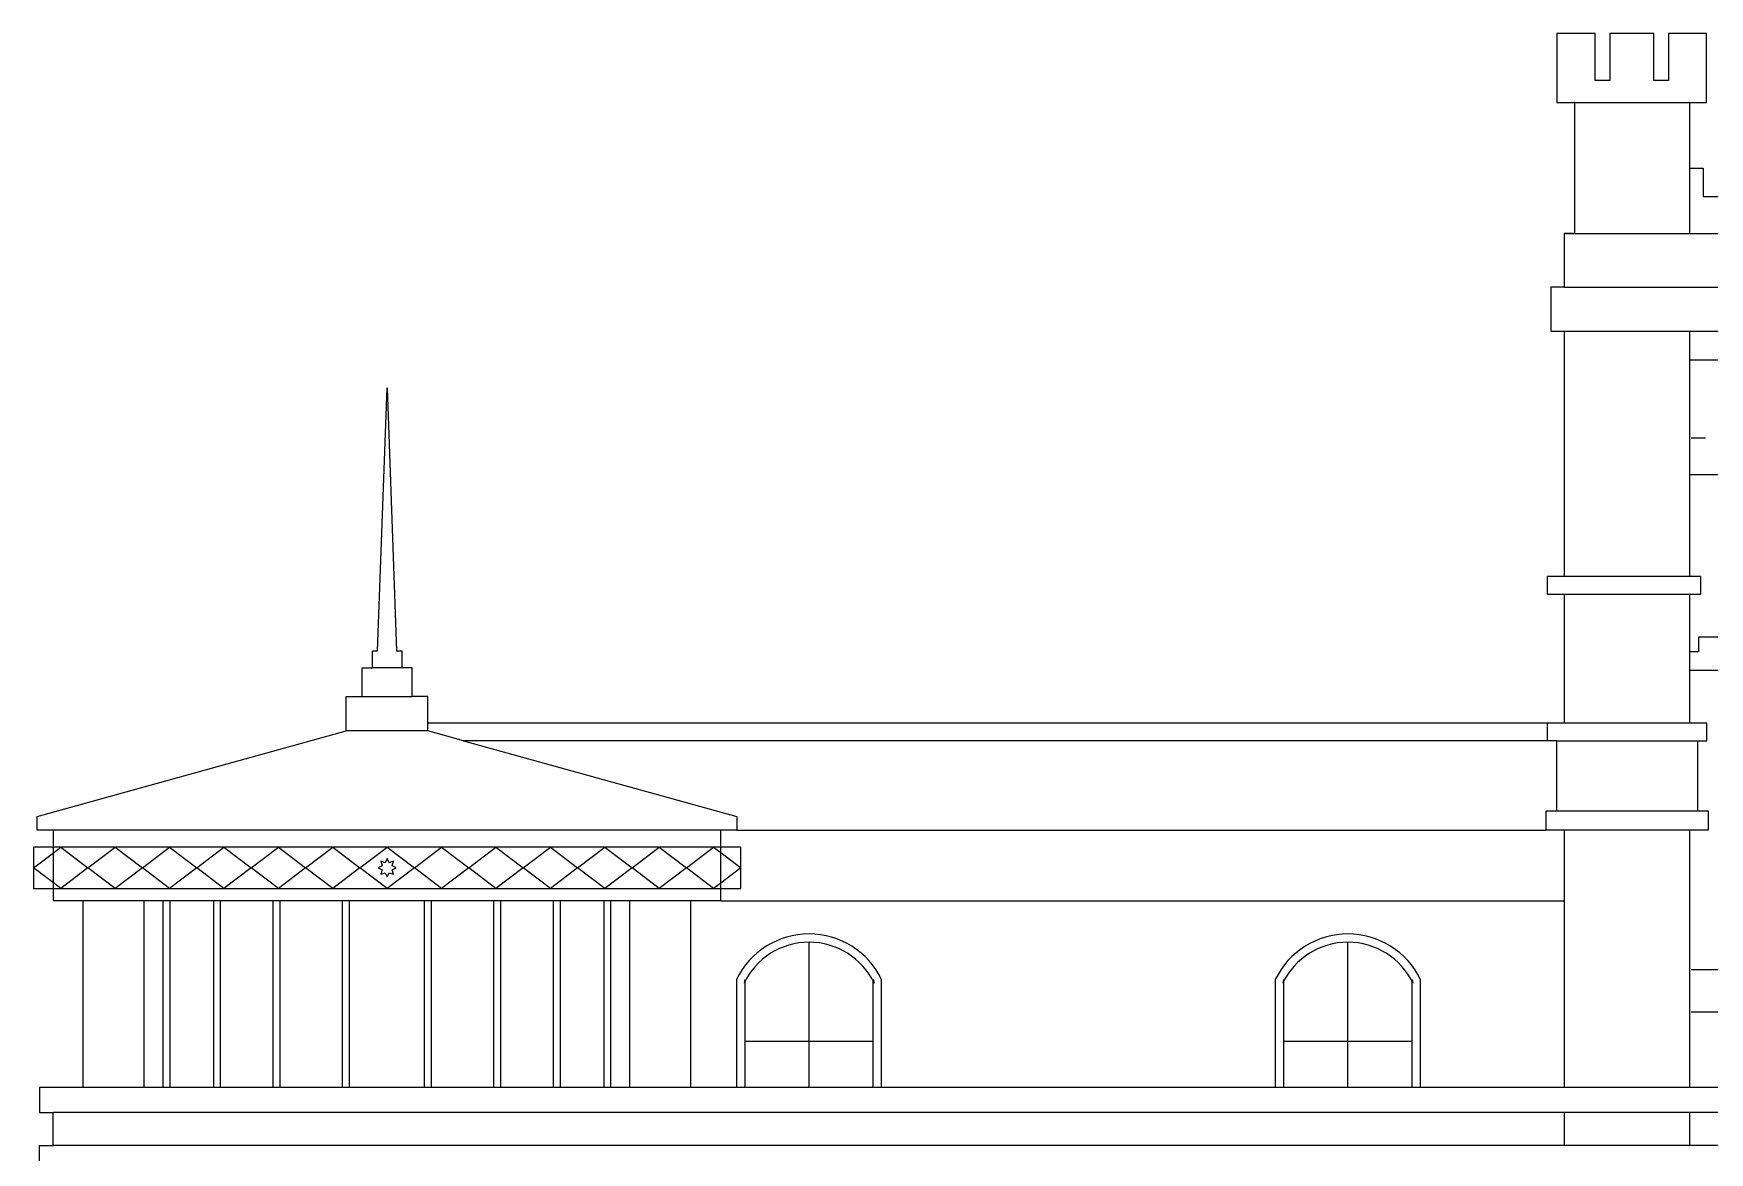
# Model space of a CAD drawing. Extents: x 57125 to 87063, y 75732 to 102848.
# Drawn here: x 57840 to 69972, y 88610 to 96707 of the extents above; entities that cross this region are included whole.
import ezdxf

# ---------------------------------------------------------------- set-up
doc = ezdxf.new("R2010")
doc.units = 0
for name, color, linetype, lineweight in [('01_SOURCE_ARCHITECTURE', 7, 'Continuous', 25), ('02_SOURCE_OPENINGS', 7, 'Continuous', 25), ('05_ANDALUSIAN_GIRIH', 7, 'Continuous', 25), ('06_ANDALUSIAN_FRIEZES', 7, 'Continuous', 25)]:
    doc.layers.add(name, color=color, linetype=linetype, lineweight=lineweight)

# ---------------------------------------------------------------- blocks, each defined once
blk = doc.blocks.new('ANDALUSIAN_ORIGINAL_OPENING_056')
at = {"layer": '02_SOURCE_OPENINGS'}
for points in [[(-525, 783), (-525, 0)], [(-465, 783), (-465, 337), (-465, 0)], [(465, 0), (465, 337), (465, 783)], [(525, 0), (525, 783)]]:
    blk.add_lwpolyline(points, dxfattribs=at)
for radius in [583, 523]:
    blk.add_arc((0, 529), radius, 25.763, 154.237, dxfattribs=at)
blk = doc.blocks.new('ANDALUSIAN_ORIGINAL_OPENING_035')
at = {"layer": '02_SOURCE_OPENINGS'}
for points in [[(272.181998, 0.00367), (272.181998, 1354.508578)], [(322.181998, 0.00367), (322.181998, 1354.508578)]]:
    blk.add_lwpolyline(points, dxfattribs=at)
blk = doc.blocks.new('ANDALUSIAN_ORIGINAL_OPENING_036')
at = {"layer": '02_SOURCE_OPENINGS'}
for points in [[(226.104093, 0.00367), (226.104093, 1354.508578)], [(276.104093, 0.00367), (276.104093, 1354.508578)]]:
    blk.add_lwpolyline(points, dxfattribs=at)
blk = doc.blocks.new('ANDALUSIAN_ORIGINAL_OPENING_037')
at = {"layer": '02_SOURCE_OPENINGS'}
for points in [[(190.232446, 0.00367), (190.232446, 1354.508578)], [(240.232446, 0.00367), (240.232446, 1354.508578)]]:
    blk.add_lwpolyline(points, dxfattribs=at)
blk = doc.blocks.new('ANDALUSIAN_ORIGINAL_OPENING_038')
at = {"layer": '02_SOURCE_OPENINGS'}
for points in [[(157.620369, 0.00367), (157.620369, 1354.508578)], [(207.620369, 0.00367), (207.620369, 1354.508578)]]:
    blk.add_lwpolyline(points, dxfattribs=at)
blk = doc.blocks.new('ANDALUSIAN_ORIGINAL_OPENING_032')
at = {"layer": '02_SOURCE_OPENINGS'}
for points in [[(-207.624033, 0.00367), (-207.624033, 1354.508578)], [(-157.624033, 0.00367), (-157.624033, 1354.508578)], [(157.618889, 0.00367), (157.618889, 1354.508578)], [(207.618889, 0.00367), (207.618889, 1354.508578)]]:
    blk.add_lwpolyline(points, dxfattribs=at)
blk = doc.blocks.new('ANDALUSIAN_ORIGINAL_OPENING_033')
at = {"layer": '02_SOURCE_OPENINGS'}
for points in [[(190.232242, 0.00367), (190.232242, 1354.508578)], [(240.232242, 0.00367), (240.232242, 1354.508578)]]:
    blk.add_lwpolyline(points, dxfattribs=at)
blk = doc.blocks.new('ANDALUSIAN_ORIGINAL_OPENING_034')
at = {"layer": '02_SOURCE_OPENINGS'}
for points in [[(226.104338, 0.00367), (226.104338, 1354.508578)], [(276.104338, 0.00367), (276.104338, 1354.508578)]]:
    blk.add_lwpolyline(points, dxfattribs=at)
blk = doc.blocks.new('ANDALUSIAN_ORIGINAL_OPENING_039')
at = {"layer": '02_SOURCE_OPENINGS'}
for points in [[(-221.149827, 0.00367), (-221.149827, 1354.508578)], [(221.140655, 0.00367), (221.140655, 1354.508578)]]:
    blk.add_lwpolyline(points, dxfattribs=at)
blk = doc.blocks.new('ANDALUSIAN_ORIGINAL_OPENING_031')
at = {"layer": '02_SOURCE_OPENINGS'}
for points in [[(-221.14432, 0.00367), (-221.14432, 1354.508578)], [(221.146163, 0.00367), (221.146163, 1354.508578)]]:
    blk.add_lwpolyline(points, dxfattribs=at)
blk = doc.blocks.new('ANDALUSIAN_ORIGINAL_OPENING_057')
at = {"layer": '02_SOURCE_OPENINGS'}
for points in [[(-525, 783), (-525, 0)], [(-465, 783), (-465, 337), (-465, 0)], [(465, 0), (465, 337), (465, 783)], [(525, 0), (525, 783)]]:
    blk.add_lwpolyline(points, dxfattribs=at)
for radius in [583, 523]:
    blk.add_arc((0, 529), radius, 25.763, 154.237, dxfattribs=at)
blk = doc.blocks.new('ANDALUSIAN_PAVILION_GIRIH_1')
at = {"layer": '05_ANDALUSIAN_GIRIH'}
for points in [[(-2166.153846, 170), (-2363.076923, 20), (-2416.514266, 60.704226), (-2560, 170), (-2416.514266, 279.295774), (-2363.076923, 320)], [(2166.153846, 170), (2363.076923, 320), (2414.660601, 280.707745), (2560, 170), (2414.660601, 59.292255), (2363.076923, 20)], [(-66, 170), (-35.975869, 155.098307), (-46.669048, 123.330952), (-14.901693, 134.024131), (0, 104), (14.901693, 134.024131), (46.669048, 123.330952), (35.975869, 155.098307), (66, 170), (35.975869, 184.901693), (46.669048, 216.669048), (14.901693, 205.975869), (0, 236), (-14.901693, 205.975869), (-46.669048, 216.669048), (-35.975869, 184.901693)]]:
    blk.add_lwpolyline(points, close=True, dxfattribs=at)
for points in [[(-2166.153846, 170), (-1969.230769, 320), (-1772.307692, 170)], [(-1772.307692, 170), (-1575.384615, 320), (-1378.461538, 170)], [(-1378.461538, 170), (-1181.538462, 320), (-984.615385, 170)], [(-984.615385, 170), (-787.692308, 320), (-590.769231, 170)], [(-590.769231, 170), (-393.846154, 320), (-196.923077, 170)], [(-196.923077, 170), (0, 320), (196.923077, 170)], [(196.923077, 170), (393.846154, 320), (590.769231, 170)], [(590.769231, 170), (787.692308, 320), (984.615385, 170)], [(984.615385, 170), (1181.538462, 320), (1378.461538, 170)], [(1378.461538, 170), (1575.384615, 320), (1772.307692, 170)], [(1772.307692, 170), (1969.230769, 320), (2166.153846, 170)], [(-1772.307692, 170), (-1969.230769, 20), (-2166.153846, 170)], [(-1378.461538, 170), (-1575.384615, 20), (-1772.307692, 170)], [(-984.615385, 170), (-1181.538462, 20), (-1378.461538, 170)], [(-590.769231, 170), (-787.692308, 20), (-984.615385, 170)], [(-196.923077, 170), (-393.846154, 20), (-590.769231, 170)], [(196.923077, 170), (0, 20), (-196.923077, 170)], [(590.769231, 170), (393.846154, 20), (196.923077, 170)], [(984.615385, 170), (787.692308, 20), (590.769231, 170)], [(1378.461538, 170), (1181.538462, 20), (984.615385, 170)], [(1772.307692, 170), (1575.384615, 20), (1378.461538, 170)], [(2166.153846, 170), (1969.230769, 20), (1772.307692, 170)]]:
    blk.add_lwpolyline(points, dxfattribs=at)
at = {"layer": '06_ANDALUSIAN_FRIEZES'}
blk.add_lwpolyline([(-2560, 20), (-2416.514266, 20), (-2363.076923, 20), (-1969.230769, 20), (-1575.384615, 20), (-1181.538462, 20), (-787.692308, 20), (-393.846154, 20), (0, 20), (393.846154, 20), (787.692308, 20), (1181.538462, 20), (1575.384615, 20), (1969.230769, 20), (2363.076923, 20), (2414.660601, 20), (2560, 20), (2560, 170), (2560, 320), (2414.660601, 320), (2363.076923, 320), (1969.230769, 320), (1575.384615, 320), (1181.538462, 320), (787.692308, 320), (393.846154, 320), (0, 320), (-393.846154, 320), (-787.692308, 320), (-1181.538462, 320), (-1575.384615, 320), (-1969.230769, 320), (-2363.076923, 320), (-2416.514266, 320), (-2560, 320), (-2560, 170)], close=True, dxfattribs=at)
blk = doc.blocks.new('ANDALUSIAN_GLAZING_56')
at = {"layer": '02_SOURCE_OPENINGS'}
for points in [[(0, 337), (0, 1052)], [(-465, 783), (-471, 757)], [(465, 783), (471, 757)], [(-465, 337), (0, 337)], [(0, 0), (0, 337)], [(0, 337), (465, 337)], [(0, 0), (-465, 0)], [(465, 0), (0, 0)]]:
    blk.add_lwpolyline(points, dxfattribs=at)
blk = doc.blocks.new('ANDALUSIAN_GLAZING_57')
at = {"layer": '02_SOURCE_OPENINGS'}
for points in [[(0, 337), (0, 1052)], [(-465, 783), (-471, 757)], [(465, 783), (471, 757)], [(-465, 337), (0, 337)], [(0, 0), (0, 337)], [(0, 337), (465, 337)], [(0, 0), (-465, 0)], [(465, 0), (0, 0)]]:
    blk.add_lwpolyline(points, dxfattribs=at)

msp = doc.modelspace()

# ---------------------------------------------------------------- linework, layer by layer
at = {"layer": '01_SOURCE_ARCHITECTURE'}
for points in [[(69830, 96208), (69951, 96208), (69951, 96707), (69675, 96707), (69675, 96368), (69569, 96368), (69569, 96707), (69250, 96707), (69250, 96381), (69250, 96368), (69144, 96368), (69144, 96707), (68868, 96707), (68868, 96208), (68994, 96208)], [(68994, 96208), (68994, 95260)], [(68994, 96208), (69830, 96208)], [(69830, 95734), (69830, 96208)], [(69830, 95260), (69830, 95734)], [(69830, 95734), (69927, 95734), (69927, 95528), (70123, 95528), (70123, 95734), (70387, 95734), (70387, 95528), (70583, 95528), (70583, 95734), (70847, 95734), (70847, 95721)], [(68994, 95260), (68994, 95259), (68921, 95259), (68921, 94872)], [(68921, 95260), (68994, 95260)], [(68994, 95260), (69830, 95260)], [(69830, 95260), (72094, 95260), (74358, 95260)], [(68921, 94872), (68823, 94872), (68823, 94553), (69830, 94553)], [(68921, 94872), (72094, 94872), (75267, 94872)], [(68921, 94548), (68921, 94350), (68921, 92778)], [(69830, 94347), (69830, 94553)], [(69830, 94553), (72094, 94553), (74358, 94553)], [(69830, 92778), (69830, 94347)], [(69830, 94347), (72094, 94347), (74358, 94347)], [(60293, 92118), (60293, 92239), (60330, 92239), (60399, 94144), (60468, 92239), (60505, 92239), (60505, 92118)], [(69943, 93778), (69840, 93778)], [(70081, 93514), (69835, 93514)], [(68921, 92778), (68798, 92778), (68798, 92650), (68921, 92650)], [(69830, 92778), (68921, 92778)], [(69830, 92650), (69910, 92650), (69910, 92778), (69830, 92778)], [(68921, 92650), (68921, 91717)], [(68921, 92650), (69830, 92650)], [(69830, 92232), (69830, 92650)], [(70157, 92339), (69893, 92339), (69893, 92232), (69830, 92232)], [(69830, 92099), (69830, 92232)], [(60218, 91910), (60218, 92118), (60293, 92118)], [(60505, 92118), (60293, 92118)], [(60580, 91910), (60580, 92118), (60505, 92118)], [(69830, 91717), (69830, 92099)], [(69830, 92099), (72094, 92099), (74358, 92099)], [(60104, 91661), (60104, 91910), (60218, 91910)], [(60218, 91910), (60580, 91910)], [(60694, 91717), (60694, 91910), (60580, 91910)], [(60694, 91661), (60694, 91717)], [(68798, 91717), (60694, 91717)], [(68798, 91717), (68798, 91589)], [(68921, 91717), (68798, 91717)], [(69830, 91717), (68921, 91717)], [(69885, 91589), (69953, 91589), (69953, 91717), (69830, 91717)], [(57983, 90943), (57884, 90943), (57867, 90943), (57867, 91041), (60104, 91661)], [(60694, 91661), (60104, 91661)], [(60953, 91589), (60694, 91661)], [(68798, 91589), (60953, 91589)], [(60953, 91589), (62931, 91041), (62931, 90943)], [(68866, 91589), (68798, 91589)], [(68866, 91082), (68866, 91589)], [(68866, 91589), (69885, 91589)], [(69885, 91589), (69885, 91082)], [(68789, 90943), (68789, 91082), (68866, 91082)], [(68866, 91082), (69885, 91082)], [(69885, 91082), (69962, 91082), (69962, 90943), (69830, 90943)], [(62815, 90943), (57983, 90943)], [(57983, 90943), (57983, 90820), (57983, 90779), (57983, 90561), (57983, 90520), (57983, 90433), (58199, 90433), (58641, 90433), (58779, 90433), (58829, 90433), (59144, 90433), (59194, 90433), (59575, 90433), (59625, 90433), (60077, 90433), (60127, 90433), (60671, 90433), (60721, 90433), (61173, 90433), (61223, 90433), (61604, 90433), (61654, 90433), (61969, 90433), (62019, 90433), (62157, 90433), (62599, 90433), (62815, 90433), (62815, 90520), (62815, 90559), (62815, 90781), (62815, 90820), (62815, 90943)], [(62931, 90943), (62815, 90943)], [(62931, 90943), (68789, 90943)], [(68921, 90943), (68789, 90943)], [(68921, 90943), (68921, 90428)], [(69830, 90943), (68921, 90943)], [(69830, 89079), (69830, 90943)], [(68921, 90428), (62815, 90428)], [(68921, 90428), (68921, 89079)], [(69840, 89935), (70200, 89935), (70363, 89935)], [(69840, 89628), (70200, 89628), (70720, 89628)], [(62989, 89079), (62929, 89079), (62599, 89079), (62157, 89079), (62019, 89079), (61969, 89079), (61654, 89079), (61604, 89079), (61223, 89079), (61173, 89079), (60721, 89079), (60671, 89079), (60127, 89079), (60077, 89079), (59625, 89079), (59575, 89079), (59194, 89079), (59144, 89079), (58829, 89079), (58779, 89079), (58641, 89079), (58199, 89079), (57884, 89079), (57884, 88899), (57982, 88899)], [(66889, 89079), (66829, 89079), (63979, 89079), (63919, 89079)], [(68921, 89079), (67879, 89079), (67819, 89079)], [(69830, 89079), (68921, 89079)], [(71086, 89079), (70200, 89079), (69830, 89079)], [(57982, 88660), (57982, 88899)], [(68921, 88899), (57982, 88899)], [(68921, 88899), (68921, 88660)], [(69830, 88899), (68921, 88899)], [(69830, 88660), (69830, 88899)], [(71086, 88899), (70200, 88899), (69830, 88899)], [(57982, 88480), (57884, 88480), (57884, 88660), (57982, 88660)], [(68921, 88660), (57982, 88660)], [(69830, 88660), (68921, 88660)], [(71086, 88660), (70847, 88660), (70726, 88660), (70200, 88660), (69830, 88660)]]:
    msp.add_lwpolyline(points, dxfattribs=at)

# ---------------------------------------------------------------- block references
for name, p in [('ANDALUSIAN_PAVILION_GIRIH_1', (60400, 90500)), ('ANDALUSIAN_ORIGINAL_OPENING_031', (58420, 89079)), ('ANDALUSIAN_ORIGINAL_OPENING_032', (58987, 89079)), ('ANDALUSIAN_ORIGINAL_OPENING_033', (59384, 89079)), ('ANDALUSIAN_ORIGINAL_OPENING_034', (59851, 89079)), ('ANDALUSIAN_ORIGINAL_OPENING_035', (60399, 89079)), ('ANDALUSIAN_ORIGINAL_OPENING_036', (60947, 89079)), ('ANDALUSIAN_ORIGINAL_OPENING_037', (61414, 89079)), ('ANDALUSIAN_ORIGINAL_OPENING_038', (61812, 89079)), ('ANDALUSIAN_ORIGINAL_OPENING_039', (62378, 89079)), ('ANDALUSIAN_ORIGINAL_OPENING_056', (63454, 89079)), ('ANDALUSIAN_ORIGINAL_OPENING_057', (67354, 89079)), ('ANDALUSIAN_GLAZING_56', (63454, 89079)), ('ANDALUSIAN_GLAZING_57', (67354, 89079))]:
    msp.add_blockref(name, p)

doc.saveas('drawing.dxf')
